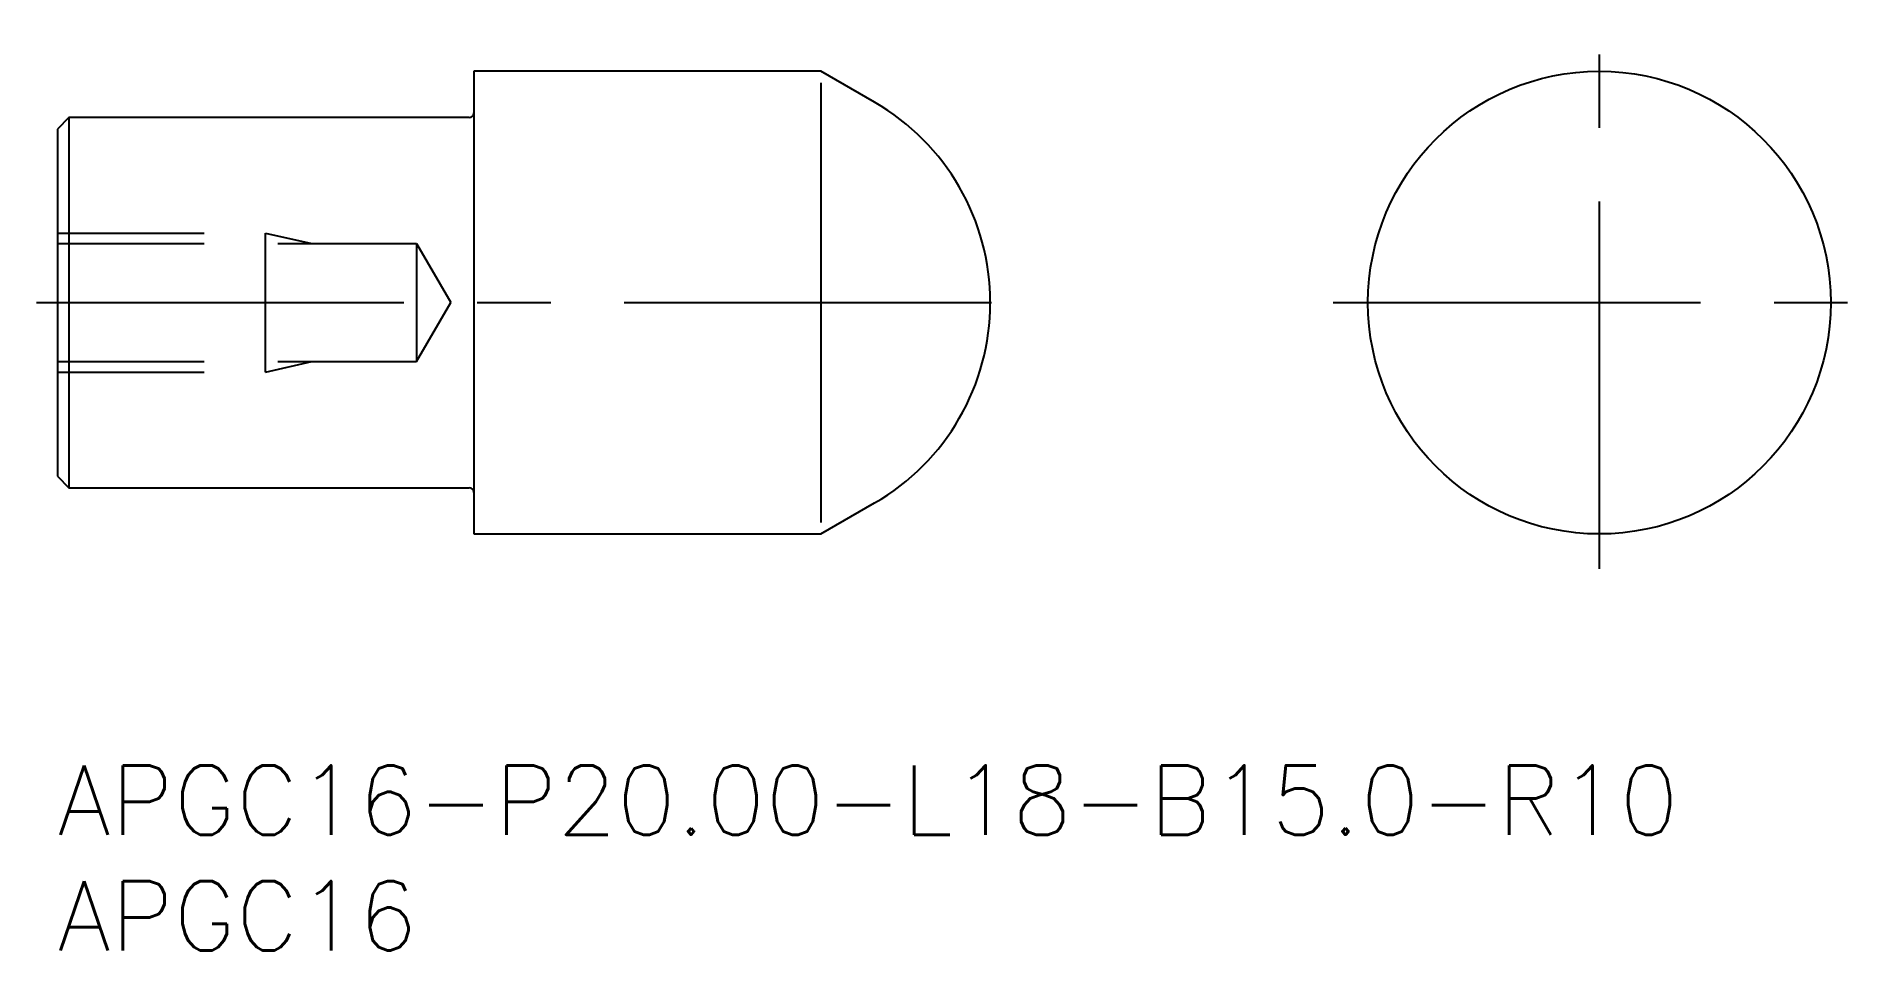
# Model space of a CAD drawing. Extents: x -0.9 to 78.1, y -8 to 31.5.
import ezdxf

# ---------------------------------------------------------------- set-up
doc = ezdxf.new("R2010")
doc.units = 0
doc.header["$LTSCALE"] = 0.5
doc.linetypes.add('CENTER', pattern=[50.8, 31.75, -6.35, 6.35, -6.35])
doc.linetypes.add('DASHED', pattern=[19.05, 12.7, -6.35])
for name, color, linetype in [('MSM_CENTER', 1, 'CENTER'), ('MSM_CONTINUOUS', 7, 'CONTINUOUS'), ('MSM_DASHED', 4, 'DASHED'), ('MSM_NARROW', 5, 'CONTINUOUS'), ('MSM_PART_NUMBER', 7, 'CONTINUOUS')]:
    doc.layers.add(name, color=color, linetype=linetype)
doc.styles.get("Standard").update_dxf_attribs({"font": 'txt.shx', "height": 1, "bigfont": 'bigfont.shx'})

# ---------------------------------------------------------------- blocks, each defined once
blk = doc.blocks.new('*U16')
at = {"layer": 'MSM_PART_NUMBER'}
blk.add_text('APGC16-P20.00-L18-B15.0-R10', height=3, dxfattribs=at).set_placement((0, -3))
blk = doc.blocks.new('*U17')
at = {"layer": 'MSM_PART_NUMBER'}
blk.add_text('APGC16', height=3, dxfattribs=at).set_placement((0, -8))

msp = doc.modelspace()

# ---------------------------------------------------------------- linework, layer by layer
at = {"layer": 'MSM_CENTER'}
for p, q in [((66.645, 8.5), (66.645, 31.5)), ((-0.9, 20), (41.447, 20)), ((55.145, 20), (78.145, 20))]:
    msp.add_line(p, q, dxfattribs=at)
at = {"layer": 'MSM_CONTINUOUS'}
for p, q in [((33, 30), (18, 30)), ((18, 30), (18, 10)), ((35.321, 28.66), (33, 30)), ((0.5, 28), (0, 27.5)), ((17.8, 28), (0.5, 28)), ((0.5, 28), (0.5, 12)), ((0, 27.5), (0, 12.5)), ((0, 12.5), (0.5, 12)), ((0.5, 12), (17.8, 12)), ((33, 10), (35.321, 11.34)), ((18, 10), (33, 10))]:
    msp.add_line(p, q, dxfattribs=at)
msp.add_circle((66.645, 20), 10, dxfattribs=at)
for centre, radius, start, end in [((30.321, 20), 10, 300, 60), ((17.8, 28.2), 0.2, 270, 0), ((17.8, 11.8), 0.2, 0, 90)]:
    msp.add_arc(centre, radius, start, end, dxfattribs=at)
at = {"layer": 'MSM_DASHED'}
for p, q in [((0, 23), (9, 23)), ((9, 17), (9, 23)), ((9, 23), (11, 22.55)), ((0, 22.55), (15.528, 22.55)), ((15.528, 22.55), (17, 20)), ((15.528, 22.55), (15.528, 17.45)), ((15.528, 17.45), (17, 20)), ((0, 17.45), (15.528, 17.45)), ((9, 17), (11, 17.45)), ((0, 17), (9, 17))]:
    msp.add_line(p, q, dxfattribs=at)
at = {"layer": 'MSM_NARROW'}
msp.add_line((33, 29.5), (33, 10.5), dxfattribs=at)

# ---------------------------------------------------------------- block references
at = {"layer": 'MSM_CONTINUOUS'}
for name in ['*U16', '*U17']:
    msp.add_blockref(name, (0, 0), dxfattribs=at)

doc.saveas('drawing.dxf')
